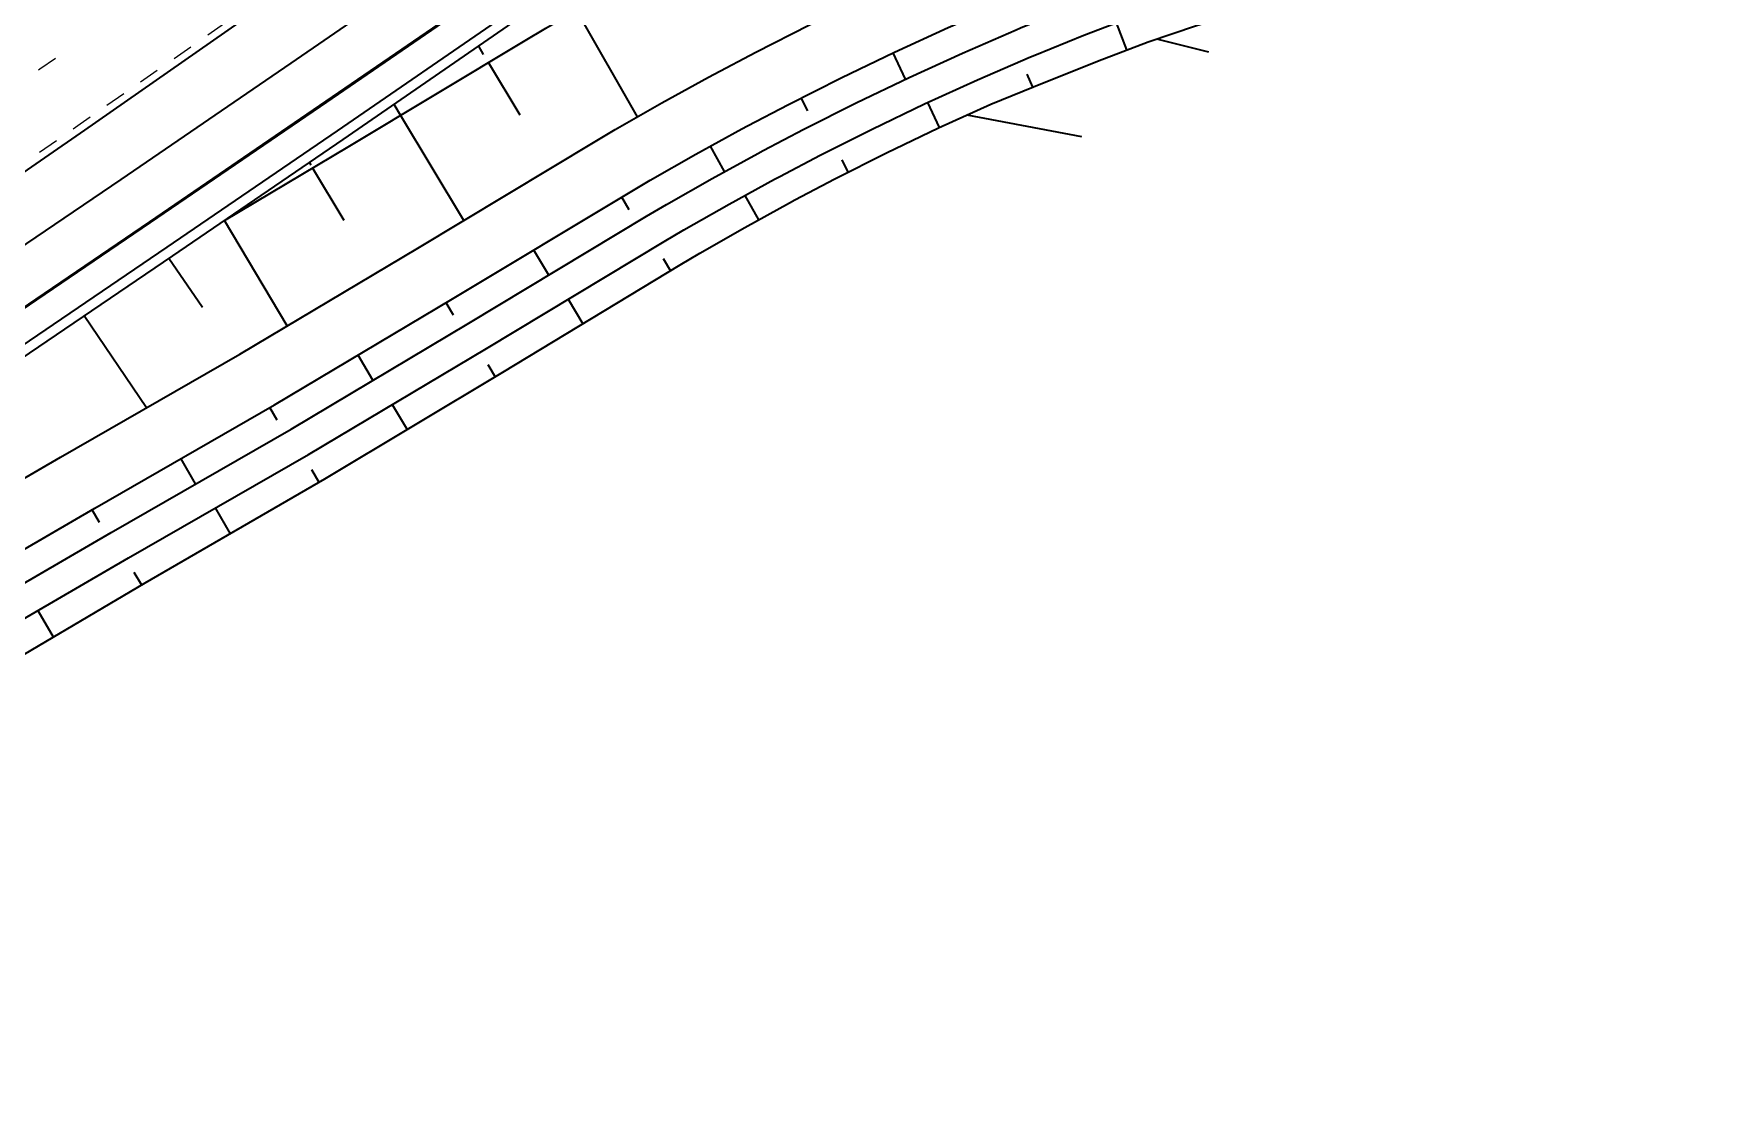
# Model space of a CAD drawing. Header units: metres. Extents: x 134219 to 139178, y 438661 to 444352.
# Drawn here: x 138179.2 to 138260.8, y 439145.8 to 439197.6 of the extents above; entities that cross this region are included whole.
import ezdxf

# ---------------------------------------------------------------- set-up
doc = ezdxf.new("R2010")
doc.units = ezdxf.units.M
doc.linetypes.add('11strp', pattern=[2, 1, -1])
doc.linetypes.add('13strp', pattern=[4, 1, -3])
doc.layers.add('Utd-ondergr-nw', color=8, linetype='13strp', lineweight=35)
doc.layers.add('Utd-weg-nw', color=8, linetype='Continuous')

msp = doc.modelspace()

# ---------------------------------------------------------------- linework, layer by layer
at = {"layer": 'Utd-ondergr-nw', "linetype": 'Continuous'}
for p, q in [((138234.012, 439197.33), (138236.551, 439196.705)), ((138224.765, 439193.622), (138230.347, 439192.565))]:
    msp.add_line(p, q, dxfattribs=at)
at = {"layer": 'Utd-ondergr-nw', "linetype": 'Continuous', "flags": 128}
for points in [[(138175.191, 439184.839), (138183.498, 439190.476), (138191.788, 439196.139), (138200.062, 439201.829), (138201.029, 439202.496), (138203.328, 439204.051), (138205.649, 439205.571), (138205.921, 439205.746), (138207.991, 439207.056), (138210.667, 439208.695), (138213.369, 439210.288), (138216.095, 439211.834), (138218.845, 439213.334), (138219.066, 439213.452), (138221.618, 439214.787), (138224.414, 439216.19), (138227.23, 439217.503), (138228.682, 439218.138), (138230.086, 439218.725), (138232.14, 439219.542), (138233.245, 439219.961), (138233.364, 439220.006)], [(138176.591, 439182.768), (138184.905, 439188.409), (138193.202, 439194.077), (138201.482, 439199.771), (138202.443, 439200.434), (138204.713, 439201.97), (138207.004, 439203.47), (138207.272, 439203.642), (138209.314, 439204.935), (138211.955, 439206.552), (138214.621, 439208.124), (138217.311, 439209.65), (138220.024, 439211.13), (138220.242, 439211.246), (138222.759, 439212.563), (138225.503, 439213.94), (138228.25, 439215.221), (138229.665, 439215.839), (138231.034, 439216.412), (138233.039, 439217.209), (138234.128, 439217.622), (138234.28, 439217.679)], [(138176.619, 439182.727), (138184.933, 439188.368), (138193.23, 439194.036), (138201.51, 439199.73), (138202.471, 439200.393), (138204.741, 439201.928), (138207.031, 439203.428), (138207.299, 439203.6), (138209.341, 439204.892), (138211.981, 439206.509), (138214.646, 439208.08), (138217.335, 439209.606), (138220.048, 439211.086), (138220.266, 439211.202), (138222.782, 439212.518), (138225.525, 439213.895), (138228.27, 439215.175), (138229.684, 439215.793), (138231.053, 439216.365), (138233.057, 439217.163), (138234.146, 439217.575), (138234.299, 439217.633)], [(138177.431, 439181.526), (138185.749, 439187.17), (138194.05, 439192.84), (138202.334, 439198.536), (138203.291, 439199.197), (138205.545, 439200.721), (138207.816, 439202.209), (138208.083, 439202.38), (138210.108, 439203.662), (138212.728, 439205.266), (138215.372, 439206.825), (138218.04, 439208.339), (138220.731, 439209.807), (138220.948, 439209.922), (138223.443, 439211.228), (138226.156, 439212.589), (138228.862, 439213.851), (138230.254, 439214.46), (138231.603, 439215.024), (138233.578, 439215.81), (138234.659, 439216.219), (138234.83, 439216.283)], [(138177.712, 439181.112), (138186.03, 439186.756), (138194.332, 439192.427), (138202.618, 439198.125), (138203.574, 439198.785), (138205.822, 439200.305), (138208.087, 439201.789), (138208.353, 439201.959), (138210.373, 439203.238), (138212.985, 439204.838), (138215.622, 439206.392), (138218.283, 439207.902), (138220.967, 439209.366), (138221.183, 439209.481), (138223.671, 439210.783), (138226.374, 439212.139), (138229.066, 439213.395), (138230.451, 439214), (138231.792, 439214.561), (138233.758, 439215.343), (138234.835, 439215.751), (138235.013, 439215.818)], [(138188.549, 439188.477), (138194.578, 439192.069), (138203.216, 439197.258), (138204.213, 439197.853), (138206.555, 439199.202), (138208.913, 439200.507), (138209.189, 439200.657), (138211.288, 439201.771), (138213.999, 439203.151), (138216.73, 439204.478), (138219.48, 439205.75), (138222.249, 439206.968), (138222.472, 439207.063), (138225.033, 439208.129), (138227.792, 439209.209), (138230.51, 439210.164), (138231.898, 439210.614), (138233.24, 439211.029), (138235.14, 439211.598)], [(138172.515, 439172.265), (138180.541, 439176.927), (138189.299, 439181.954), (138197.97, 439187.12), (138206.623, 439192.319), (138207.607, 439192.906), (138209.88, 439194.207), (138212.163, 439195.464), (138212.431, 439195.608), (138214.464, 439196.68), (138217.089, 439198.008), (138219.734, 439199.284), (138222.397, 439200.507), (138225.078, 439201.677), (138225.294, 439201.768), (138227.771, 439202.79), (138230.405, 439203.808), (138232.958, 439204.686), (138234.257, 439205.097), (138235.516, 439205.477), (138236.954, 439205.9)], [(138174.189, 439169.775), (138182.222, 439174.442), (138190.988, 439179.475), (138199.666, 439184.645), (138208.327, 439189.85), (138209.305, 439190.432), (138211.542, 439191.71), (138213.789, 439192.942), (138214.052, 439193.083), (138216.052, 439194.135), (138218.634, 439195.437), (138221.236, 439196.687), (138223.856, 439197.885), (138226.493, 439199.031), (138226.705, 439199.12), (138229.14, 439200.121), (138231.711, 439201.107), (138234.182, 439201.947), (138235.436, 439202.338), (138236.653, 439202.701), (138237.895, 439203.062)], [(138174.984, 439168.593), (138183.02, 439173.262), (138191.79, 439178.297), (138200.471, 439183.47), (138209.136, 439188.677), (138210.111, 439189.257), (138212.332, 439190.524), (138214.561, 439191.745), (138214.822, 439191.884), (138216.806, 439192.926), (138219.368, 439194.216), (138221.949, 439195.454), (138224.548, 439196.64), (138227.165, 439197.774), (138227.375, 439197.863), (138229.79, 439198.853), (138232.332, 439199.825), (138234.764, 439200.646), (138235.996, 439201.028), (138237.194, 439201.383), (138238.35, 439201.717)], [(138175.82, 439167.348), (138183.861, 439172.019), (138192.634, 439177.057), (138201.319, 439182.232), (138209.988, 439187.442), (138210.959, 439188.02), (138213.163, 439189.275), (138215.373, 439190.484), (138215.632, 439190.622), (138217.6, 439191.653), (138220.141, 439192.93), (138222.7, 439194.155), (138225.278, 439195.329), (138227.872, 439196.452), (138228.08, 439196.539), (138230.474, 439197.518), (138232.985, 439198.474), (138235.376, 439199.277), (138236.586, 439199.649), (138237.763, 439199.995), (138238.835, 439200.303)], [(138176.666, 439166.09), (138184.68, 439170.807), (138193.443, 439175.868), (138202.117, 439181.069), (138210.772, 439186.305), (138211.738, 439186.884), (138213.922, 439188.134), (138216.112, 439189.338), (138216.369, 439189.475), (138218.318, 439190.501), (138220.837, 439191.771), (138223.374, 439192.99), (138225.932, 439194.153), (138228.537, 439195.207), (138228.747, 439195.289), (138231.127, 439196.244), (138233.605, 439197.194), (138235.956, 439197.978), (138237.145, 439198.341), (138238.302, 439198.678), (138239.299, 439198.962)], [(138173.481, 439187.182), (138181.728, 439192.886), (138189.957, 439198.616)], [(138208.696, 439193.529), (138205.724, 439198.723)], [(138232.051, 439198.118), (138232.55, 439196.789)], [(138201.182, 439196.576), (138200.944, 439196.973)], [(138221.764, 439195.365), (138221.16, 439196.651)], [(138202.96, 439193.611), (138201.42, 439196.179)], [(138227.684, 439195.612), (138227.956, 439194.972)], [(138197.134, 439193.604), (138196.815, 439194.135)], [(138216.995, 439193.816), (138216.672, 439194.448)], [(138222.844, 439194.221), (138223.41, 439193.006)], [(138200.216, 439188.469), (138197.134, 439193.604)], [(138212.944, 439190.859), (138212.257, 439192.102)], [(138192.765, 439191.169), (138192.685, 439191.302)], [(138194.378, 439188.465), (138192.844, 439191.036)], [(138218.656, 439191.428), (138218.961, 439190.826)], [(138208.289, 439188.997), (138207.924, 439189.608)], [(138213.93, 439189.694), (138214.587, 439188.5)], [(138191.606, 439183.328), (138188.549, 439188.477)], [(138187.463, 439184.229), (138185.834, 439186.623)], [(138204.371, 439185.813), (138203.639, 439187.032)], [(138209.947, 439186.613), (138210.301, 439186.02)], [(138199.717, 439183.848), (138199.352, 439184.458)], [(138205.308, 439184.63), (138206.027, 439183.435)], [(138184.736, 439179.335), (138181.696, 439183.815)], [(138195.784, 439180.677), (138195.057, 439181.899)], [(138201.384, 439181.451), (138201.745, 439180.847)], [(138191.118, 439178.73), (138190.759, 439179.343)], [(138196.727, 439179.496), (138197.455, 439178.274)], [(138187.13, 439175.622), (138186.423, 439176.854)], [(138192.792, 439176.32), (138193.153, 439175.701)], [(138182.443, 439173.748), (138182.087, 439174.364)], [(138188.094, 439174.45), (138188.814, 439173.194)], [(138184.123, 439171.327), (138184.489, 439170.694)], [(138179.435, 439169.448), (138180.183, 439168.16)]]:
    msp.add_lwpolyline(points, dxfattribs=at)
at = {"layer": 'Utd-weg-nw', "linetype": '11strp', "flags": 128}
msp.add_lwpolyline([(138014.387, 439082.802), (138022.707, 439088.349), (138031.027, 439093.896), (138039.348, 439099.443), (138047.668, 439104.99), (138055.989, 439110.537), (138058.496, 439112.209), (138064.311, 439116.094), (138072.618, 439121.678), (138080.909, 439127.287), (138089.182, 439132.921), (138091.991, 439134.843), (138097.438, 439138.582), (138099.726, 439140.157), (138105.676, 439144.267), (138113.896, 439149.979), (138122.099, 439155.715), (138130.37, 439161.355), (138139.291, 439166.083), (138148.2, 439170.841), (138152.65, 439173.231), (138156.718, 439176.156), (138164.997, 439181.807), (138165.659, 439182.261), (138173.26, 439187.485), (138181.506, 439193.188), (138189.734, 439198.917), (138197.946, 439204.673), (138198.905, 439205.347), (138201.231, 439206.955), (138203.58, 439208.527), (138203.856, 439208.709), (138205.951, 439210.064), (138208.661, 439211.762), (138211.398, 439213.413), (138214.161, 439215.018), (138216.949, 439216.576), (138217.173, 439216.698), (138219.762, 439218.086), (138221.639, 439219.06), (138222.636, 439219.564), (138224.435, 439220.438), (138226.251, 439221.276), (138228.083, 439222.077), (138229.931, 439222.842), (138231.656, 439223.517), (138239.577, 439226.532), (138240.892, 439227.032), (138246.569, 439229.193), (138250.284, 439230.607), (138259.676, 439234.182), (138260.799, 439234.607)], dxfattribs=at)
at = {"layer": 'Utd-weg-nw', "linetype": '13strp', "flags": 128}
msp.add_lwpolyline([(138130.327, 439161.416), (138138.494, 439167.204), (138146.643, 439173.016), (138150.711, 439175.932), (138154.775, 439178.854), (138163.046, 439184.499), (138163.707, 439184.952), (138171.3, 439190.171), (138179.537, 439195.868), (138187.758, 439201.591), (138195.961, 439207.34), (138196.919, 439208.014), (138199.285, 439209.651), (138201.674, 439211.251), (138201.954, 439211.436), (138204.085, 439212.816), (138206.841, 439214.545), (138209.625, 439216.226), (138212.435, 439217.86), (138215.271, 439219.446), (138215.499, 439219.57), (138218.131, 439220.983), (138221.015, 439222.473), (138223.903, 439223.903), (138225.385, 439224.614)], dxfattribs=at)

doc.saveas('drawing.dxf')
